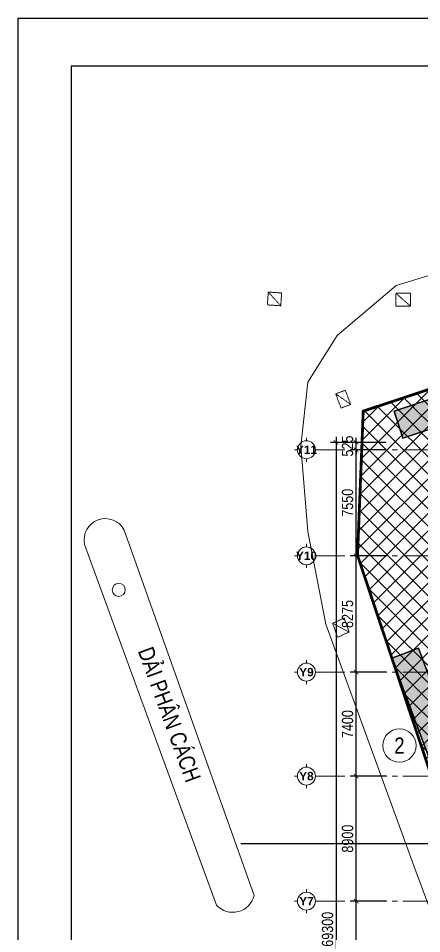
# Model space of a CAD drawing. Header units: millimetres. Extents: x -346728 to 1320345, y -537202 to -385966.
# Drawn here: x 99498 to 128204, y -451106 to -385966 of the extents above; entities that cross this region are included whole.
import ezdxf
from ezdxf.enums import TextEntityAlignment as Align
from ezdxf.xclip import XClip

# ---------------------------------------------------------------- set-up
doc = ezdxf.new("R2010")
doc.units = ezdxf.units.MM
doc.header["$LTSCALE"] = 100
doc.header["$XCLIPFRAME"] = 2
doc.set_wipeout_variables(frame=1)
doc.linetypes.add('NETNHA500', pattern=[0.75, 0.5, -0.25])
doc.linetypes.add('X1326_GLB$0$CENTER', pattern=[2, 1.25, -0.25, 0.25, -0.25])
for name, color, linetype, lineweight in [('0 T KY HIEU', 7, 'Continuous', 9), ('0 T TEXT', 7, 'Continuous', 13), ('L.DUONG', 234, 'Continuous', 15), ('LINE', 7, 'Continuous', 13), ('MOC', 7, 'Continuous', 25), ('X1326_GLB$0$A-tim', 8, 'X1326_GLB$0$CENTER', 9), ('X1326_GLB$0$Xref-Plan Grid$0$A-kich thuoc', 251, 'Continuous', 13), ('X1326_GLB$0$Xref-Plan Grid$0$A-ky hieu', 7, 'Continuous', 13)]:
    doc.layers.add(name, color=color, linetype=linetype, lineweight=lineweight)
for name, color, linetype in [('BO TRI DIEN CHIEU SANG', 8, 'Continuous'), ('NHA', 3, 'NETNHA500'), ('X1326_COL_B4$0$CS', 253, 'Continuous')]:
    doc.layers.add(name, color=color, linetype=linetype)
doc.styles.add('TOAN - FONT ARIAL', font='Arial_1.ttf', dxfattribs={"width": 0.8})
doc.styles.add('VNI-HELSE-CONDENSE', font='VHELVCN.TTF')
doc.styles.add('X1326_GLB$0$Xref-Plan Grid$0$BRG-Chu Hoa', font='Arialbd_1.ttf')
doc.linetypes.add('FENCELINE2', pattern='A,0.25,-0.1,[132,ltypeshp.shx,S=0.1,R=0,X=-0.1,Y=0],-0.1,1', length=1.45)
doc.dimstyles.new('X1326_GLB$0$200', dxfattribs={"dimscale": 400, "dimtxt": 2, "dimasz": 0.8, "dimexe": 1, "dimexo": 1, "dimgap": 0.5, "dimtad": 1, "dimdec": 0, "dimzin": 0, "dimdsep": 46, "dimtxsty": 'TOAN - FONT ARIAL', "dimblk": 'ARCHTICK', "dimcen": 0.8, "dimdle": 1, "dimclrd": 7, "dimclre": 7, "dimclrt": 7, "dimadec": 0, "dimazin": 0, "dimtfac": 1, "dimtdec": 0, "dimtix": 1, "dimtmove": 2, "dimatfit": 3, "dimfxl": 1, "dimtolj": 1, "dimtzin": 0, "dimarcsym": 0})

# ---------------------------------------------------------------- blocks, each defined once
blk = doc.blocks.new('*U252')
for p, q in [((0, 3.19), (0, 4.28)), ((-3.19, 0), (-4.28, 0)), ((3.19, 0), (4.28, 0)), ((0, -3.19), (0, -4.28))]:
    blk.add_line(p, q)
blk.add_circle((0, 0), 3.19)
at = {"color": 7, "style": 'X1326_GLB$0$Xref-Plan Grid$0$BRG-Chu Hoa'}
blk.add_attdef('1', text='', height=3, dxfattribs=at).set_placement((0, 0), align=Align.MIDDLE_CENTER)
blk = doc.blocks.new('*U253')
for p, q in [((0, 3.19), (0, 4.28)), ((-3.19, 0), (-4.28, 0)), ((3.19, 0), (4.28, 0)), ((0, -3.19), (0, -4.28))]:
    blk.add_line(p, q)
blk.add_circle((0, 0), 3.19)
at = {"color": 7, "style": 'X1326_GLB$0$Xref-Plan Grid$0$BRG-Chu Hoa'}
blk.add_attdef('1', text='', height=3, dxfattribs=at).set_placement((0, 0), align=Align.MIDDLE_CENTER)
blk = doc.blocks.new('*U254')
for p, q in [((0, 3.19), (0, 4.28)), ((-3.19, 0), (-4.28, 0)), ((3.19, 0), (4.28, 0)), ((0, -3.19), (0, -4.28))]:
    blk.add_line(p, q)
blk.add_circle((0, 0), 3.19)
at = {"color": 7, "style": 'X1326_GLB$0$Xref-Plan Grid$0$BRG-Chu Hoa'}
blk.add_attdef('1', text='', height=3, dxfattribs=at).set_placement((0, 0), align=Align.MIDDLE_CENTER)
blk = doc.blocks.new('*U240')
for p, q in [((0, 3.19), (0, 4.28)), ((-3.19, 0), (-4.28, 0)), ((3.19, 0), (4.28, 0)), ((0, -3.19), (0, -4.28))]:
    blk.add_line(p, q)
blk.add_circle((0, 0), 3.19)
at = {"color": 7, "style": 'X1326_GLB$0$Xref-Plan Grid$0$BRG-Chu Hoa'}
blk.add_attdef('1', text='', height=3, dxfattribs=at).set_placement((0, 0), align=Align.MIDDLE_CENTER)
blk = doc.blocks.new('_ArchTick')
at = {"color": 0, "linetype": 'ByBlock', "const_width": 0.15}
blk.add_lwpolyline([(-0.5, -0.5), (0.5, 0.5)], dxfattribs=at)
blk = doc.blocks.new('*D667')
at = {"layer": 'DEFPOINTS', "color": 0, "transparency": 16777216}
for p in [(123539, -432492), (126084, -432492, 0), (126084, -439892)]:
    blk.add_point(p, dxfattribs=at)
at = {"layer": 'X1326_GLB$0$Xref-Plan Grid$0$A-kich thuoc', "color": 7, "lineweight": -2, "transparency": 16777216}
for p, q in [((125684, -432492), (123139, -432492)), ((123539, -440292), (123539, -432092)), ((125684, -439892), (123139, -439892))]:
    blk.add_line(p, q, dxfattribs=at)
at = {"layer": 'X1326_GLB$0$Xref-Plan Grid$0$A-kich thuoc', "color": 7, "lineweight": -2, "transparency": 16777216, "xscale": 320, "yscale": 320, "zscale": 320}
for p, rotation in [((123539, -432492), 90), ((123539, -439892), 270)]:
    blk.add_blockref('_ArchTick', p, dxfattribs=dict(at, rotation=rotation))
at = {"layer": 'X1326_GLB$0$Xref-Plan Grid$0$A-kich thuoc', "color": 7, "transparency": 16777216, "insert": (122931, -436192), "char_height": 800, "attachment_point": 5, "rotation": 90, "style": 'TOAN - FONT ARIAL'}
blk.add_mtext('\\A1;7400', dxfattribs=at)
blk = doc.blocks.new('*D668')
at = {"layer": 'DEFPOINTS', "color": 0, "transparency": 16777216}
for p in [(123539, -424216), (126084, -424216, 0), (126084, -432492, 0)]:
    blk.add_point(p, dxfattribs=at)
at = {"layer": 'X1326_GLB$0$Xref-Plan Grid$0$A-kich thuoc', "color": 7, "lineweight": -2, "transparency": 16777216}
for p, q in [((123539, -432892), (123539, -423816)), ((125684, -424216), (123139, -424216)), ((125684, -432492), (123139, -432492))]:
    blk.add_line(p, q, dxfattribs=at)
at = {"layer": 'X1326_GLB$0$Xref-Plan Grid$0$A-kich thuoc', "color": 7, "lineweight": -2, "transparency": 16777216, "xscale": 320, "yscale": 320, "zscale": 320}
for p, rotation in [((123539, -424216), 90), ((123539, -432492), 270)]:
    blk.add_blockref('_ArchTick', p, dxfattribs=dict(at, rotation=rotation))
at = {"layer": 'X1326_GLB$0$Xref-Plan Grid$0$A-kich thuoc', "color": 7, "transparency": 16777216, "insert": (122931, -428354), "char_height": 800, "attachment_point": 5, "rotation": 90, "style": 'TOAN - FONT ARIAL'}
blk.add_mtext('\\A1;8275', dxfattribs=at)
blk = doc.blocks.new('*D669')
at = {"layer": 'DEFPOINTS', "color": 0, "transparency": 16777216}
for p in [(126084, -416142, 0), (122115, -485442), (126084, -485442, 0)]:
    blk.add_point(p, dxfattribs=at)
at = {"layer": 'X1326_GLB$0$Xref-Plan Grid$0$A-kich thuoc', "color": 7, "lineweight": -2, "transparency": 16777216}
for p, q in [((125684, -416142), (121715, -416142)), ((122115, -415742), (122115, -485842)), ((125684, -485442), (121715, -485442))]:
    blk.add_line(p, q, dxfattribs=at)
at = {"layer": 'X1326_GLB$0$Xref-Plan Grid$0$A-kich thuoc', "color": 7, "lineweight": -2, "transparency": 16777216, "xscale": 320, "yscale": 320, "zscale": 320}
for p, rotation in [((122115, -416142), 90), ((122115, -485442), 270)]:
    blk.add_blockref('_ArchTick', p, dxfattribs=dict(at, rotation=rotation))
at = {"layer": 'X1326_GLB$0$Xref-Plan Grid$0$A-kich thuoc', "color": 7, "transparency": 16777216, "insert": (121506, -450792), "char_height": 800, "attachment_point": 5, "rotation": 90, "style": 'TOAN - FONT ARIAL'}
blk.add_mtext('\\A1;69300', dxfattribs=at)
blk = doc.blocks.new('*D678')
at = {"layer": 'DEFPOINTS', "color": 0, "transparency": 16777216}
for p in [(123539, -416142), (126084, -416142, 0), (126084, -416667)]:
    blk.add_point(p, dxfattribs=at)
at = {"layer": 'X1326_GLB$0$Xref-Plan Grid$0$A-kich thuoc', "color": 7, "lineweight": -2, "transparency": 16777216}
for p, q in [((125684, -416142), (123139, -416142)), ((123539, -416142), (123539, -415822)), ((123539, -416667), (123539, -416142)), ((125684, -416667), (123139, -416667)), ((123539, -416667), (123539, -416987))]:
    blk.add_line(p, q, dxfattribs=at)
at = {"layer": 'X1326_GLB$0$Xref-Plan Grid$0$A-kich thuoc', "color": 7, "lineweight": -2, "transparency": 16777216, "xscale": 320, "yscale": 320, "zscale": 320}
for p, rotation in [((123539, -416142), 270), ((123539, -416667), 90)]:
    blk.add_blockref('_ArchTick', p, dxfattribs=dict(at, rotation=rotation))
at = {"layer": 'X1326_GLB$0$Xref-Plan Grid$0$A-kich thuoc', "color": 7, "transparency": 16777216, "insert": (122931, -416404), "char_height": 800, "attachment_point": 5, "rotation": 90, "style": 'TOAN - FONT ARIAL'}
blk.add_mtext('\\A1;525', dxfattribs=at)
blk = doc.blocks.new('*D443')
at = {"layer": 'DEFPOINTS', "color": 0, "transparency": 16777216}
for p in [(123539, -448792), (126084, -448792, 0), (126084, -456692, 0)]:
    blk.add_point(p, dxfattribs=at)
at = {"layer": 'X1326_GLB$0$Xref-Plan Grid$0$A-kich thuoc', "color": 7, "lineweight": -2, "transparency": 16777216}
for p, q in [((125684, -448792), (123139, -448792)), ((123539, -457092), (123539, -448392)), ((125684, -456692), (123139, -456692))]:
    blk.add_line(p, q, dxfattribs=at)
at = {"layer": 'X1326_GLB$0$Xref-Plan Grid$0$A-kich thuoc', "color": 7, "lineweight": -2, "transparency": 16777216, "xscale": 320, "yscale": 320, "zscale": 320}
for p, rotation in [((123539, -448792), 90), ((123539, -456692), 270)]:
    blk.add_blockref('_ArchTick', p, dxfattribs=dict(at, rotation=rotation))
at = {"layer": 'X1326_GLB$0$Xref-Plan Grid$0$A-kich thuoc', "color": 7, "transparency": 16777216, "insert": (122931, -452742), "char_height": 800, "attachment_point": 5, "rotation": 90, "style": 'TOAN - FONT ARIAL'}
blk.add_mtext('\\A1;7900', dxfattribs=at)
blk = doc.blocks.new('*D444')
at = {"layer": 'DEFPOINTS', "color": 0, "transparency": 16777216}
for p in [(123539, -439892), (126084, -439892, 0), (126084, -448792, 0)]:
    blk.add_point(p, dxfattribs=at)
at = {"layer": 'X1326_GLB$0$Xref-Plan Grid$0$A-kich thuoc', "color": 7, "lineweight": -2, "transparency": 16777216}
for p, q in [((123539, -449192), (123539, -439492)), ((125684, -439892), (123139, -439892)), ((125684, -448792), (123139, -448792))]:
    blk.add_line(p, q, dxfattribs=at)
at = {"layer": 'X1326_GLB$0$Xref-Plan Grid$0$A-kich thuoc', "color": 7, "lineweight": -2, "transparency": 16777216, "xscale": 320, "yscale": 320, "zscale": 320}
for p, rotation in [((123539, -439892), 90), ((123539, -448792), 270)]:
    blk.add_blockref('_ArchTick', p, dxfattribs=dict(at, rotation=rotation))
at = {"layer": 'X1326_GLB$0$Xref-Plan Grid$0$A-kich thuoc', "color": 7, "transparency": 16777216, "insert": (122931, -444342), "char_height": 800, "attachment_point": 5, "rotation": 90, "style": 'TOAN - FONT ARIAL'}
blk.add_mtext('\\A1;8900', dxfattribs=at)
blk = doc.blocks.new('*U264')
for p, q in [((0, 3.19), (0, 4.28)), ((-3.19, 0), (-4.28, 0)), ((3.19, 0), (4.28, 0)), ((0, -3.19), (0, -4.28))]:
    blk.add_line(p, q)
blk.add_circle((0, 0), 3.19)
at = {"color": 7, "style": 'X1326_GLB$0$Xref-Plan Grid$0$BRG-Chu Hoa'}
blk.add_attdef('1', text='', height=3, dxfattribs=at).set_placement((0, 0), align=Align.MIDDLE_CENTER)
blk = doc.blocks.new('*D445')
at = {"layer": 'DEFPOINTS', "color": 0, "transparency": 16777216}
for p in [(123539, -416667), (126084, -416667, 0), (126084, -424216, 0)]:
    blk.add_point(p, dxfattribs=at)
at = {"layer": 'X1326_GLB$0$Xref-Plan Grid$0$A-kich thuoc', "color": 7, "lineweight": -2, "transparency": 16777216}
for p, q in [((125684, -416667), (123139, -416667)), ((123539, -424616), (123539, -416267)), ((125684, -424216), (123139, -424216))]:
    blk.add_line(p, q, dxfattribs=at)
at = {"layer": 'X1326_GLB$0$Xref-Plan Grid$0$A-kich thuoc', "color": 7, "lineweight": -2, "transparency": 16777216, "xscale": 320, "yscale": 320, "zscale": 320}
for p, rotation in [((123539, -416667), 90), ((123539, -424216), 270)]:
    blk.add_blockref('_ArchTick', p, dxfattribs=dict(at, rotation=rotation))
at = {"layer": 'X1326_GLB$0$Xref-Plan Grid$0$A-kich thuoc', "color": 7, "transparency": 16777216, "insert": (122931, -420441), "char_height": 800, "attachment_point": 5, "rotation": 90, "style": 'TOAN - FONT ARIAL'}
blk.add_mtext('\\A1;7550', dxfattribs=at)
blk = doc.blocks.new('LVL-KHUNGTEN')
blk.add_lwpolyline([(61073, 41093), (119124, 41093), (119124, 62), (61073, 62)], close=True)
at = {"layer": 'DEFPOINTS'}
for p, q in [((61073, 41093), (119124, 41093)), ((61073, 62), (61073, 41093))]:
    blk.add_line(p, q, dxfattribs=at)
blk = doc.blocks.new('mb duong hh')
at = {"layer": 'LINE', "color": 252, "lineweight": 9}
for points in [[(-162441, 101277), (-105847, 101188), (-89301, 101141), (-83874, 100003), (-80029, 97722), (-75803, 93491), (-73861, 90132), (-55291, 40370), (-35202, -14403), (-17017, -62564)], [(14977, 101049), (-7702, 101358), (-14927, 101246), (-29449, 100943), (-35818, 99008), (-40020, 95429), (-42101, 92117), (-42609, 87567), (-42104, 81482), (-40823, 74903), (-34507, 57500), (-12505, -1540), (-11062, -5026), (-1334, -3647), (4526, -1388), (38515, 14361), (36944, 16828)], [(-45937, 55583), (-55177, 81597), (-55177, 81597), (-55177, 81597)], [(-58000, 80578), (-48613, 54903)]]:
    blk.add_lwpolyline(points, dxfattribs=at)
for centre, radius, start, end in [((-56518, 80893), 1515, 27.69945, 191.99063), ((-47457, 55957), 1565, 222.35895, 346.17217)]:
    blk.add_arc(centre, radius, start, end, dxfattribs=at)
at = {"layer": 'MOC', "color": 252, "lineweight": 9}
blk.add_circle((-55568, 77339), 461, dxfattribs=at)
at = {"layer": 'NHA', "color": 252, "lineweight": 9}
for p, q in [((-44929, 98532), (-44990, 97618)), ((-44039, 97556), (-44929, 98532)), ((-44929, 98532), (-43979, 98470)), ((-43979, 98470), (-44039, 97556)), ((-35838, 98443), (-35843, 97518)), ((-35838, 98443), (-34802, 98456)), ((-34808, 97530), (-35838, 98443)), ((-34802, 98456), (-34808, 97530)), ((-44990, 97618), (-44039, 97556)), ((-35843, 97518), (-34808, 97530)), ((-40131, 91287), (-39448, 91542)), ((-39061, 90535), (-40131, 91287)), ((-40131, 91287), (-39745, 90280)), ((-39448, 91542), (-39061, 90535)), ((-39745, 90280), (-39061, 90535)), ((-40348, 74961), (-39521, 75341)), ((-39174, 74342), (-40348, 74961)), ((-40348, 74961), (-40001, 73962)), ((-39521, 75341), (-39174, 74342)), ((-40001, 73962), (-39174, 74342))]:
    blk.add_line(p, q, dxfattribs=at)
at = {"layer": '0 T TEXT', "lineweight": 9, "style": 'TOAN - FONT ARIAL', "width": 0.8}
blk.add_text('DẢI PHÂN CÁCH', height=1150, rotation=290.08121, dxfattribs=at).set_placement((-54228, 73002))
blk = doc.blocks.new('T STT')
at = {"color": 7, "linetype": 'Continuous'}
blk.add_wipeout([(376644, 277984), (376756, 277976), (376879, 277949), (377025, 277888), (377156, 277799), (377266, 277687), (377334, 277588), (377398, 277451), (377433, 277317), (377444, 277184), (377433, 277051), (377404, 276935), (377365, 276838), (377294, 276718), (377203, 276612), (377122, 276543), (377011, 276473), (376888, 276422), (376741, 276390), (376644, 276384), (376532, 276392), (376392, 276425), (376245, 276491), (376127, 276573), (376049, 276649), (375987, 276727), (375927, 276828), (375876, 276960), (375853, 277065), (375844, 277184), (375850, 277284), (375877, 277411), (375908, 277499), (375964, 277605), (376040, 277709), (376130, 277798), (376216, 277860), (376313, 277912), (376426, 277954), (376557, 277979)], dxfattribs=at)
at = {"layer": '0 T KY HIEU', "color": 7}
blk.add_circle((376644, 277184), 800, dxfattribs=at)
at = {"layer": '0 T TEXT', "color": 7, "style": 'VNI-HELSE-CONDENSE'}
blk.add_attdef('0', text='', height=750, dxfattribs=at).set_placement((376644, 277184), align=Align.MIDDLE_CENTER)
blk = doc.blocks.new('MB HANG RAO TAM')
h = blk.add_hatch()
h.set_pattern_fill('ANSI37', color=8, scale=7000, style=0)
h.set_pattern_definition([(45, (527887.4, 631399.9), (-618.7184, 618.7184), []), (135, (527887.4, 631399.9), (-618.7184, -618.7184), [])])
h.paths.add_polyline_path([(89794, 74797), (94796, 69797), (94804, 22611), (90246, 15544), (52523, -1634), (34324, -9922), (14325, -19029), (8025, -16417), (-19267, 56832), (-5688, 74797), (41806, 74797), (65797, 74797)], flags=16)
h.paths.add_polyline_path([(-17293, 40146), (-15160, 40938), (-12777, 34516), (-15127, 33730), (-10493, 20001), (4784, -19373), (12548, -21453), (91490, 14752), (95488, 20874), (95620, 46027), (95770, 74597), (91825, 78101), (52350, 76926), (14008, 75822), (-9259, 75871), (-23844, 71027), (-24251, 60760)])
at = {"layer": '0 T KY HIEU'}
h = blk.add_hatch(color=256, dxfattribs=at)
h.set_gradient(color1=(255, 255, 255), color2=(242, 103, 34), tint=1, name='SPHERICAL')
h.paths.add_polyline_path([(-9628, 72893), (-21016, 69110), (-21655, 71035), (-10267, 74818)])
h = blk.add_hatch(color=256, dxfattribs=at)
h.set_gradient(color1=(0, 255, 255), tint=1, name='SPHERICAL')
h.paths.add_polyline_path([(-19903, 54154), (-15713, 42909), (-17614, 42201), (-21803, 53446)])
at = {"color": 7, "elevation": 7850}
for points in [[(-9628, 72893), (-21016, 69110), (-21655, 71035), (-10267, 74818)], [(-19903, 54154), (-15713, 42909), (-17614, 42201), (-21803, 53446)]]:
    blk.add_lwpolyline(points, close=True, dxfattribs=at)
at = {"layer": 'BO TRI DIEN CHIEU SANG', "color": 7, "elevation": 7850}
for points in [[(-21016, 69110), (-9628, 72893), (-10267, 74818), (-21655, 71035)], [(-15713, 42909), (-19903, 54154), (-21803, 53446), (-17614, 42201)]]:
    blk.add_lwpolyline(points, close=True, dxfattribs=at)
at = {"layer": 'L.DUONG', "color": 94, "linetype": 'FENCELINE2', "ltscale": 25, "const_width": 200, "elevation": 7850}
blk.add_lwpolyline([(-15198, 33706), (-12777, 34516), (-15160, 40938), (-17346, 40127), (-24251, 60760), (-23844, 71027), (-9259, 75871), (5427, 75795), (5898, 75797)], dxfattribs=at)
ref = blk.add_blockref('T STT', (-580049, -363989, -2472), dxfattribs=dict(xscale=1.483571909629973, yscale=1.483571909629973, zscale=1.483571909629973))
ref.add_attrib('0', '2', dxfattribs={"layer": '0 T TEXT', "color": 7, "height": 1150, "style": 'VNI-HELSE-CONDENSE'}).set_placement((-21271, 47233, -2472), align=Align.MIDDLE_CENTER)

msp = doc.modelspace()

# ---------------------------------------------------------------- linework, layer by layer
at = {"layer": 'X1326_COL_B4$0$CS', "linetype": 'ByBlock', "ltscale": 8, "elevation": -1404.9, "flags": 128}
msp.add_lwpolyline([(242692.2, -444707.5), (115342.7, -444707.5)], dxfattribs=at)
at = {"layer": 'X1326_GLB$0$A-tim', "ltscale": 15}
for p, q in [((120859.5, -416666.6, -1404.9), (255546, -416666.6, -1404.9)), ((120859.5, -424216.4, -1404.9), (255546, -424216.4, -1404.9)), ((120859.5, -432491.5, -1404.9), (255546, -432491.5, -1404.9)), ((120859.5, -439891.6, -1404.9), (255546, -439891.6, -1404.9)), ((120859.5, -448791.5, -1404.9), (255546, -448791.5, -1404.9))]:
    msp.add_line(p, q, dxfattribs=at)

# ---------------------------------------------------------------- block references
at = {"extrusion": (0.00597, -2.28885e-18, 0.999982), "xscale": 3.385207865094198, "yscale": 3.385207865094198, "zscale": 3.385207865094198}
msp.add_blockref('LVL-KHUNGTEN', (-107243.5, -525073.6, -287.1), dxfattribs=at)
ref = msp.add_blockref('mb duong hh', (162214.1, -503978, 0))
XClip(ref).set_block_clipping_path([(-58962.6888090824, -15358.4345334051), (108047.3313388755, 114603.0144500207)])
at = {"layer": 'X1326_GLB$0$Xref-Plan Grid$0$A-ky hieu'}
ref = msp.add_blockref('*U264', (120002.7, -416666.6, -1404.9), dxfattribs=dict(at, xscale=-200, yscale=200, zscale=200, rotation=180))
ref.add_attrib('1', 'Y11', dxfattribs={"layer": '0', "color": 7, "height": 600, "style": 'X1326_GLB$0$Xref-Plan Grid$0$BRG-Chu Hoa'}).set_placement((120002.7, -416666.6, -1404.9), align=Align.MIDDLE_CENTER)
ref = msp.add_blockref('*U240', (120002.7, -424216.4, -1404.9), dxfattribs=dict(at, xscale=-200, yscale=200, zscale=200, rotation=180))
ref.add_attrib('1', 'Y10', dxfattribs={"layer": '0', "color": 7, "height": 600, "style": 'X1326_GLB$0$Xref-Plan Grid$0$BRG-Chu Hoa'}).set_placement((120002.7, -424216.4, -1404.9), align=Align.MIDDLE_CENTER)
ref = msp.add_blockref('*U254', (120002.7, -432491.5, -1404.9), dxfattribs=dict(at, xscale=-200, yscale=200, zscale=200, rotation=180))
ref.add_attrib('1', 'Y9', dxfattribs={"layer": '0', "color": 7, "height": 600, "style": 'X1326_GLB$0$Xref-Plan Grid$0$BRG-Chu Hoa'}).set_placement((120002.7, -432491.5, -1404.9), align=Align.MIDDLE_CENTER)
ref = msp.add_blockref('*U253', (120002.7, -439891.6, -1404.9), dxfattribs=dict(at, xscale=-200, yscale=200, zscale=200, rotation=180))
ref.add_attrib('1', 'Y8', dxfattribs={"layer": '0', "color": 7, "height": 600, "style": 'X1326_GLB$0$Xref-Plan Grid$0$BRG-Chu Hoa'}).set_placement((120002.7, -439891.6, -1404.9), align=Align.MIDDLE_CENTER)
ref = msp.add_blockref('*U252', (120002.7, -448791.5, -1404.9), dxfattribs=dict(at, xscale=-200, yscale=200, zscale=200, rotation=180))
ref.add_attrib('1', 'Y7', dxfattribs={"layer": '0', "color": 7, "height": 600, "style": 'X1326_GLB$0$Xref-Plan Grid$0$BRG-Chu Hoa'}).set_placement((120002.7, -448791.5, -1404.9), align=Align.MIDDLE_CENTER)

# ---------------------------------------------------------------- dimensions: what is measured, and where the dimension line sits
at = {"layer": 'X1326_GLB$0$Xref-Plan Grid$0$A-kich thuoc'}
for base, p1, p2, picture, middle in [((123539.4, -416141.8, -1404.9), (126084.2, -416666.6, -1404.9), (126084.2, -416141.8, -1404.9), '*D678', (122930.9, -416404.2, -1404.9)), ((122115, -485441.8, -1404.9), (126084.2, -416141.8, -1404.9), (126084.2, -485441.8, -1404.9), '*D669', (121506.2, -450791.8, -1404.9)), ((123539.4, -416666.6, -1404.9), (126084.2, -424216.4, -1404.9), (126084.2, -416666.6, -1404.9), '*D445', (122930.9, -420441.5, -1404.9)), ((123539.4, -424216.4, -1404.9), (126084.2, -432491.5, -1404.9), (126084.2, -424216.4, -1404.9), '*D668', (122930.9, -428354, -1404.9)), ((123539.4, -432491.5, -1404.9), (126084.2, -439891.6, -1404.9), (126084.2, -432491.5, -1404.9), '*D667', (122930.9, -436191.5, -1404.9)), ((123539.4, -439891.6, -1404.9), (126084.2, -448791.5, -1404.9), (126084.2, -439891.6, -1404.9), '*D444', (122930.9, -444341.5, -1404.9)), ((123539.4, -448791.5, -1404.9), (126084.2, -456691.6, -1404.9), (126084.2, -448791.5, -1404.9), '*D443', (122930.9, -452741.5, -1404.9))]:
    dim = msp.add_linear_dim(base=base, p1=p1, p2=p2, angle=90, dimstyle='X1326_GLB$0$200', dxfattribs=at)
    dim.commit()
    dim.dimension.update_dxf_attribs({"geometry": picture, "text_midpoint": middle})

# ---------------------------------------------------------------- next in the draw order: block references
msp.add_blockref('MB HANG RAO TAM', (147888.6, -484948.9, 0))

doc.saveas('drawing.dxf')
